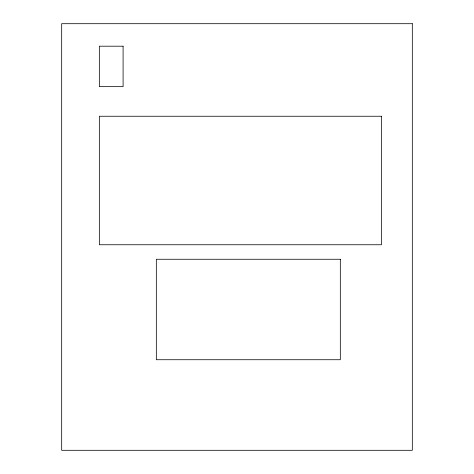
<?xml version="1.0" encoding="UTF-8"?>
<svg xmlns="http://www.w3.org/2000/svg" width="474" height="474" viewBox="0 0 474 474"><rect width="100%" height="100%" fill="white"/><g stroke="black" fill="none" stroke-linecap="round" stroke-linejoin="round"><path stroke-width="0.71" d="M412.321 23.7L61.679 23.7L61.679 450.3L412.321 450.3L412.321 23.7M123.092 46.197L99.344 46.197L99.344 86.647L123.092 86.647L123.092 46.197M381.457 116.248L99.344 116.248L99.344 244.75L381.457 244.75L381.457 116.248M340.32 259.26L156.331 259.26L156.331 359.725L340.32 359.725L340.32 259.26"/></g></svg>
